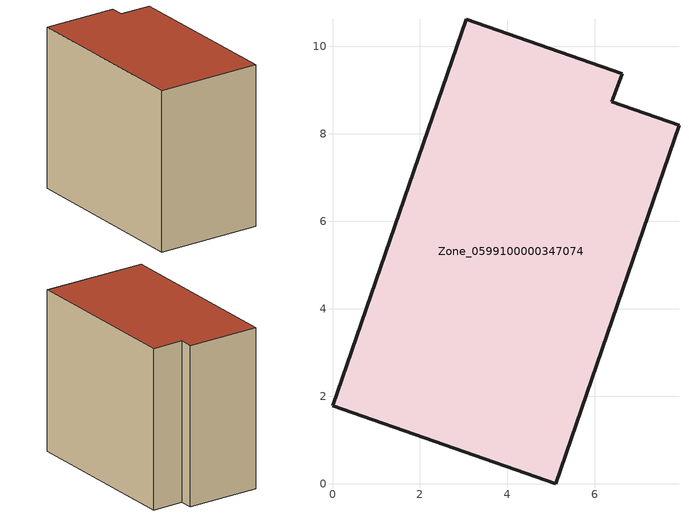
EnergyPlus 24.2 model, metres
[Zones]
Zone_0599100000347074
 floor ground (C_G): 0,1.78 3.06,10.61 6.62,9.37 6.39,8.73 7.92,8.2 5.11,0 z0
 wall outside (C_F): 3.06,10.61 0,1.78 5.11,0 7.92,8.2 6.39,8.73 6.62,9.37 3.06,10.61 z0:8.23
 roof outside (C_R): 0,1.78 5.11,0 7.92,8.2 6.39,8.73 6.62,9.37 3.06,10.61 z8.23
[BUILDING]
Pand.0599100000347074: North Axis=0; Terrain=City; Loads Convergence Tolerance Value=0.04; Temperature Convergence Tolerance Value=0.4; Solar Distribution=FullExterior; Maximum Number of Warmup Days=25; Minimum Number of Warmup Days=1
[Site:Location]
Rotterdam.The.Hague.AP_ZH_NLD Design_Conditions: Latitude=51.96; Longitude=4.45; Time Zone=1; Elevation=-4.5
[SITE:GROUNDTEMPERATURE:BUILDINGSURFACE]
18, 18, 18, 18, 18, 18, 18, 18, 18, 18, 18, 18
[MATERIAL] Thermal Absorptance=0.9; Solar Absorptance=0.7; Visible Absorptance=0.7
Name | Roughness | Thickness | Conductivity | Density | Specific Heat
G.TI.1992-2005 | MediumSmooth | 0.15 | 0.06 | 540 | 1210
F.TI.1992-2005 | Rough | 0.3 | 0.12 | 1920 | 840
R.TI.1992-2005 | MediumRough | 0.2 | 0.08 | 1500 | 1000
[CONSTRUCTION]
C_G: G.TI.1992-2005
C_F: F.TI.1992-2005
C_R: R.TI.1992-2005
[ZONE]
Zone_0599100000347074: Type=1; Multiplier=1; Ceiling Height=Autocalculate; Volume=Autocalculate; Floor Area=autocalculate; Part of Total Floor Area=Yes
[ZONEINFILTRATION:DESIGNFLOWRATE]
Infil_Zone_0599100000347074: Zone or ZoneList or Space or SpaceList=Zone_0599100000347074; Schedule=AlwaysOn; Design Flow Rate Calculation Method=Flow/Area; Flow Rate per Floor Area=0.0015; Constant Term Coefficient=1; Temperature Term Coefficient=0; Velocity Term Coefficient=0; Velocity Squared Term Coefficient=0
[HVACTEMPLATE:ZONE:IDEALLOADSAIRSYSTEM]
Zone_0599100000347074: Maximum Heating Supply Air Temperature=50; Minimum Cooling Supply Air Temperature=13; Maximum Heating Supply Air Humidity Ratio=0.0156; Minimum Cooling Supply Air Humidity Ratio=0.0077; Heating Limit=NoLimit; Cooling Limit=NoLimit; Dehumidification Control Type=ConstantSensibleHeatRatio; Cooling Sensible Heat Ratio=0.7; Dehumidification Setpoint=60; Humidification Control Type=None; Humidification Setpoint=30; Outdoor Air Method=None; Outdoor Air Flow Rate per Person=0.00944; Outdoor Air Flow Rate per Zone Floor Area=0; Outdoor Air Flow Rate per Zone=0; Demand Controlled Ventilation Type=None; Outdoor Air Economizer Type=NoEconomizer; Heat Recovery Type=None; Sensible Heat Recovery Effectiveness=0.7; Latent Heat Recovery Effectiveness=0.65
[ZONECONTROL:THERMOSTAT]
ThermostatControl_Zone_0599100000347074: Zone or ZoneList=Zone_0599100000347074; Control Type Schedule=DualSetpointControlType; Control 1=Thermostat_Zone_0599100000347074; Temperature Difference Between Cutout And Setpoint=0
[THERMOSTATSETPOINT:DUALSETPOINT]
Thermostat_Zone_0599100000347074: Heating Setpoint Temperature Schedule=HeatingSetpoint_Zone_0599100000347074; Cooling Setpoint Temperature Schedule=CoolingSetpoint_Zone_0599100000347074
[SCHEDULE:COMPACT]
HeatingSetpoint_Zone_0599100000347074: Through: 12/31, For: AllDays, Until: 24:00, 21
CoolingSetpoint_Zone_0599100000347074: Through: 12/31, For: AllDays, Until: 24:00, 24
DualSetpointControlType: Through: 12/31, For: AllDays, Until: 24:00, 4
AlwaysOn: Through: 12/31, For: AllDays, Until: 24:00, 1
